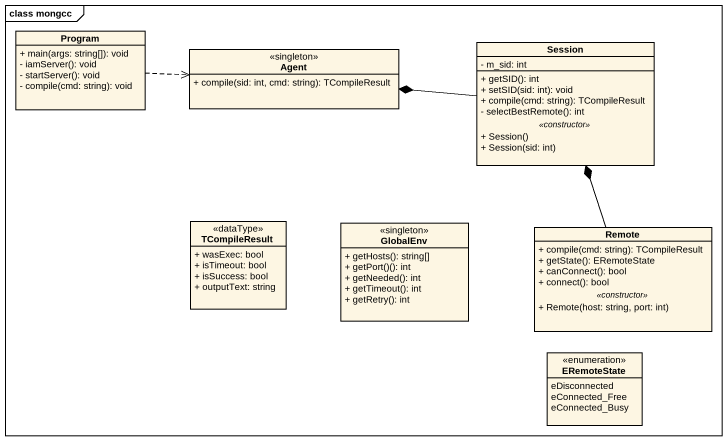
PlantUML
@startuml
mainframe class mongcc
hide circle
hide empty members
skinparam classAttributeIconSize 0
class Program {
  + main(args: string[]): void
  - iamServer(): void
  - startServer(): void
  - compile(cmd: string): void
}
class "Agent" as Agent_ <<singleton>> {
  + compile(sid: int, cmd: string): TCompileResult
}
class Session {
  - m_sid: int
  --
  + getSID(): int
  + setSID(sid: int): void
  + compile(cmd: string): TCompileResult
  - selectBestRemote(): int
  .. <<constructor>> ..
  + Session()
  + Session(sid: int)
}
class TCompileResult <<dataType>> {
  + wasExec: bool
  + isTimeout: bool
  + isSuccess: bool
  + outputText: string
}
class GlobalEnv <<singleton>> {
  + getHosts(): string[]
  + getPort()(): int
  + getNeeded(): int
  + getTimeout(): int
  + getRetry(): int
}
class Remote {
  + compile(cmd: string): TCompileResult
  + getState(): ERemoteState
  + canConnect(): bool
  + connect(): bool
  .. <<constructor>> ..
  + Remote(host: string, port: int)
}
enum ERemoteState {
  eDisconnected
  eConnected_Free
  eConnected_Busy
}
Program .right.> Agent_
Session -left-* Agent_
Remote -up-* Session
@enduml
